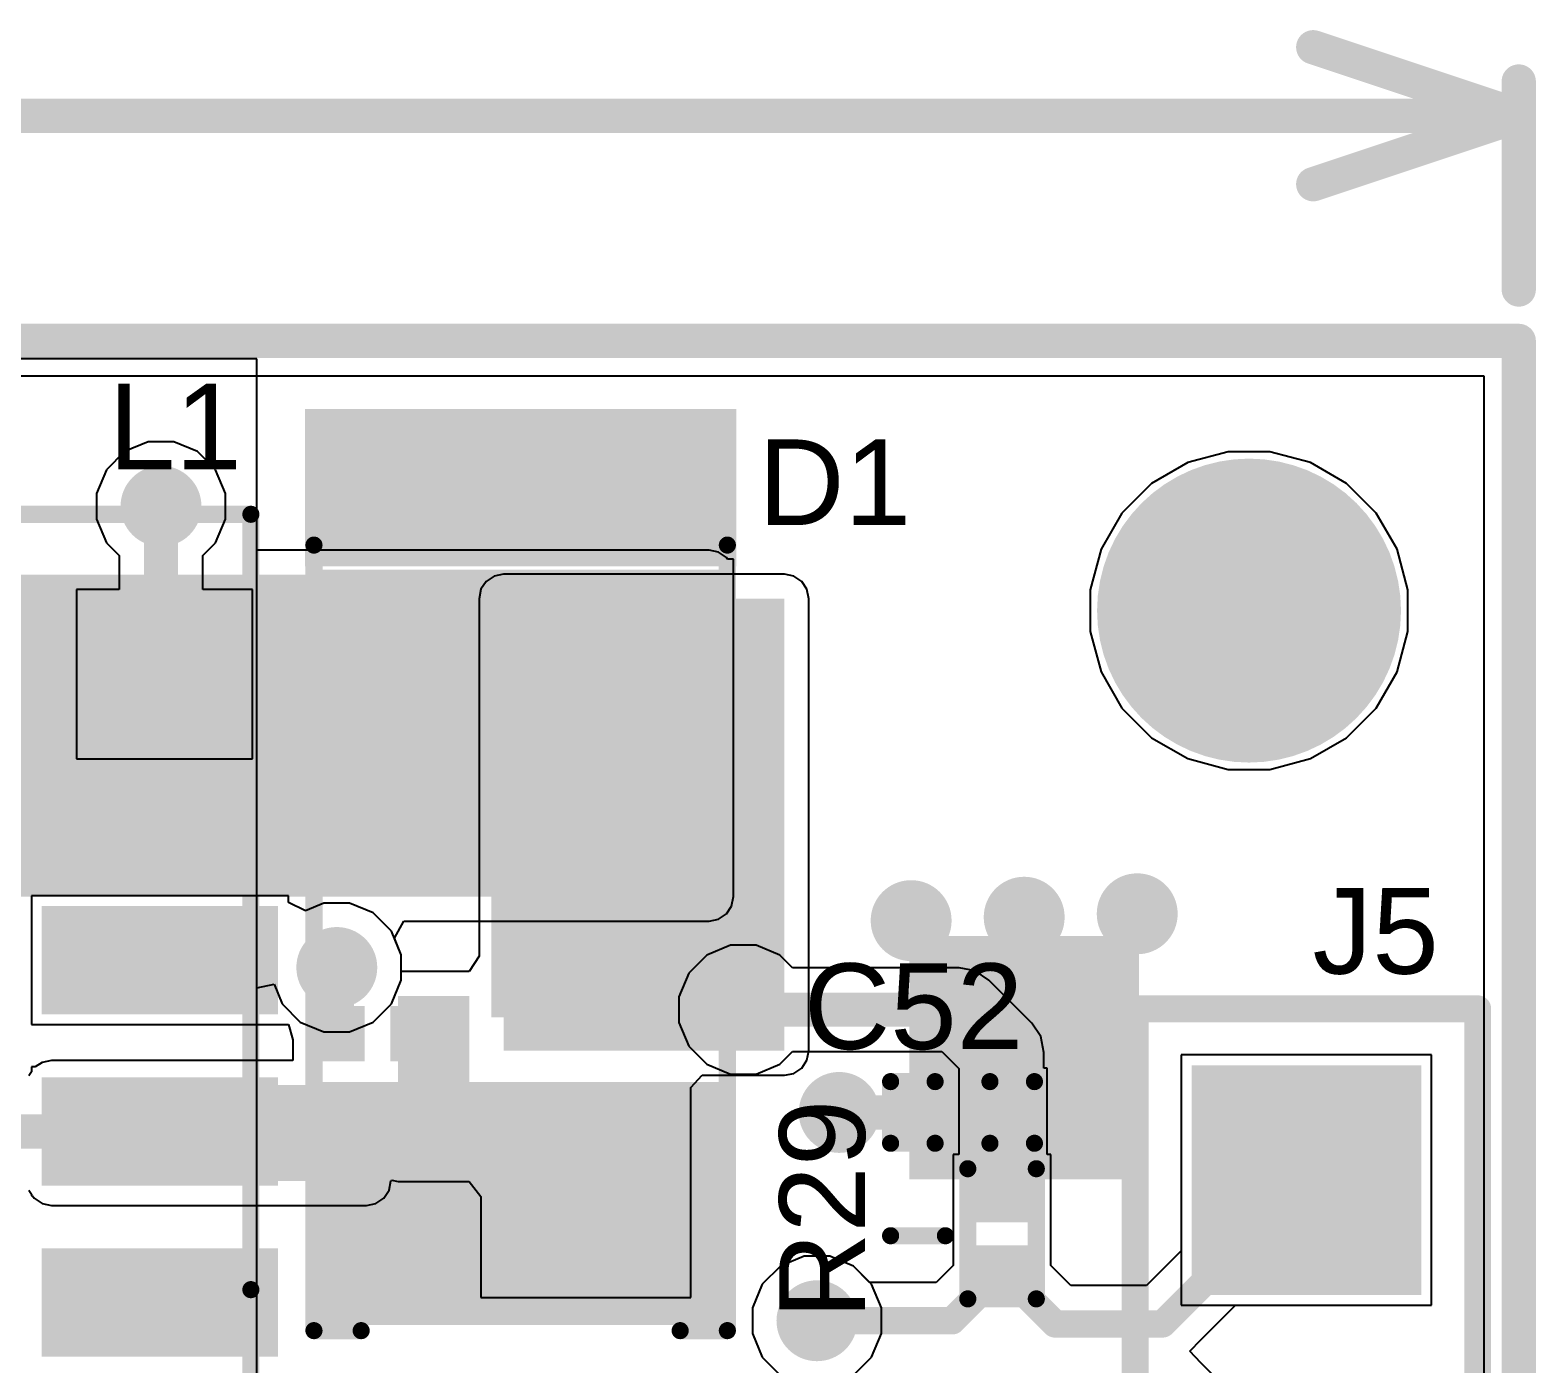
# Model space of a CAD drawing. Header units: millimetres. Extents: x -6 to 37.5, y -2.1 to 28.8.
# Drawn here: x 26.33 to 37.5, y 18.81 to 28.7 of the extents above; entities that cross this region are included whole.
import ezdxf

# ---------------------------------------------------------------- set-up
doc = ezdxf.new("R2010")
doc.units = ezdxf.units.MM
for name, color, linetype in [('BottomLayer', 5, 'Continuous'), ('BottomPaste', 16, 'Continuous'), ('BottomSolder', 6, 'Continuous'), ('Mechanical2', 216, 'Continuous'), ('MultiLayer', 9, 'Continuous'), ('PadHoleLayer', 156, 'Continuous'), ('TopLayer', 1, 'Continuous'), ('TopOverlay', 2, 'Continuous'), ('TopPaste', 8, 'Continuous'), ('TopSolder', 216, 'Continuous'), ('ViaHoleLayer', 16, 'Continuous')]:
    doc.layers.add(name, color=color, linetype=linetype)
doc.styles.add('Arial', font='', dxfattribs={"height": 0.2})
doc.styles.get('Arial').set_extended_font_data('Arial')

# ---------------------------------------------------------------- blocks, each defined once
blk = doc.blocks.new('SOD_123_B_12')
at = {"layer": 'BottomLayer'}
for points in [[(-2.0499832, -0.45001561), (-2.0499832, 0.44998513), (-1.09998256, 0.44998513), (-1.09998256, -0.45001561)], [(1.1000232, -0.45001561), (1.1000232, 0.44998513), (2.05002384, 0.44998513), (2.05002384, -0.45001561)]]:
    blk.add_hatch(color=5, dxfattribs=at).paths.add_polyline_path(points)
at = {"layer": 'BottomPaste'}
for points in [[(-2.0499832, -0.45001561), (-2.0499832, 0.44998513), (-1.09998256, 0.44998513), (-1.09998256, -0.45001561)], [(1.1000232, -0.45001561), (1.1000232, 0.44998513), (2.05002384, 0.44998513), (2.05002384, -0.45001561)]]:
    blk.add_hatch(color=16, dxfattribs=at).paths.add_polyline_path(points)
at = {"layer": 'BottomSolder'}
for points in [[(-2.1515832, -0.55161561), (-2.1515832, 0.55158513), (-0.9983825599999999, 0.55158513), (-0.9983825599999999, -0.55161561)], [(0.9984232000000001, -0.55161561), (0.9984232000000001, 0.55158513), (2.15162384, 0.55158513), (2.15162384, -0.55161561)]]:
    blk.add_hatch(color=6, dxfattribs=at).paths.add_polyline_path(points)
blk = doc.blocks.new('SOIC_8_0_154___3_90___W______B_17')
at = {"layer": 'BottomLayer'}
for points in [[(-1.9249898, 2.20498416), (-1.9249898, 1.60498536), (-3.47498924, 1.60498536), (-3.47498924, 2.20498416)], [(3.474999399999999, 2.20498416), (3.474999399999999, 1.60498536), (1.92499996, 1.60498536), (1.92499996, 2.20498416)], [(-1.9249898, 0.93498416), (-1.9249898, 0.33498536), (-3.47498924, 0.33498536), (-3.47498924, 0.93498416)], [(3.474999399999999, 0.93498416), (3.474999399999999, 0.33498536), (1.92499996, 0.33498536), (1.92499996, 0.93498416)], [(-1.9249898, -0.33501584), (-1.9249898, -0.9350146399999999), (-3.47498924, -0.9350146399999999), (-3.47498924, -0.33501584)], [(3.474999399999999, -0.33501584), (3.474999399999999, -0.9350146399999999), (1.92499996, -0.9350146399999999), (1.92499996, -0.33501584)], [(-1.9249898, -1.60501584), (-1.9249898, -2.20501464), (-3.47498924, -2.20501464), (-3.47498924, -1.60501584)], [(3.474999399999999, -1.60501584), (3.474999399999999, -2.20501464), (1.92499996, -2.20501464), (1.92499996, -1.60501584)]]:
    blk.add_hatch(color=5, dxfattribs=at).paths.add_polyline_path(points)
at = {"layer": 'BottomPaste'}
for points in [[(-1.9249898, 2.20498416), (-1.9249898, 1.60498536), (-3.47498924, 1.60498536), (-3.47498924, 2.20498416)], [(3.474999399999999, 2.20498416), (3.474999399999999, 1.60498536), (1.92499996, 1.60498536), (1.92499996, 2.20498416)], [(-1.9249898, 0.93498416), (-1.9249898, 0.33498536), (-3.47498924, 0.33498536), (-3.47498924, 0.93498416)], [(3.474999399999999, 0.93498416), (3.474999399999999, 0.33498536), (1.92499996, 0.33498536), (1.92499996, 0.93498416)], [(-1.9249898, -0.33501584), (-1.9249898, -0.9350146399999999), (-3.47498924, -0.9350146399999999), (-3.47498924, -0.33501584)], [(3.474999399999999, -0.33501584), (3.474999399999999, -0.9350146399999999), (1.92499996, -0.9350146399999999), (1.92499996, -0.33501584)], [(-1.9249898, -1.60501584), (-1.9249898, -2.20501464), (-3.47498924, -2.20501464), (-3.47498924, -1.60501584)], [(3.474999399999999, -1.60501584), (3.474999399999999, -2.20501464), (1.92499996, -2.20501464), (1.92499996, -1.60501584)]]:
    blk.add_hatch(color=16, dxfattribs=at).paths.add_polyline_path(points)
at = {"layer": 'BottomSolder'}
for points in [[(-1.8233898, 2.30658416), (-1.8233898, 1.50338536), (-3.57658924, 1.50338536), (-3.57658924, 2.30658416)], [(3.5765994, 2.30658416), (3.5765994, 1.50338536), (1.82339996, 1.50338536), (1.82339996, 2.30658416)], [(-1.8233898, 1.03658416), (-1.8233898, 0.2333853600000001), (-3.57658924, 0.2333853599999999), (-3.57658924, 1.03658416)], [(3.5765994, 1.03658416), (3.5765994, 0.2333853600000001), (1.82339996, 0.2333853599999999), (1.82339996, 1.03658416)], [(-1.8233898, -0.2334158399999999), (-1.8233898, -1.03661464), (-3.57658924, -1.03661464), (-3.57658924, -0.23341584)], [(3.5765994, -0.2334158399999999), (3.5765994, -1.03661464), (1.82339996, -1.03661464), (1.82339996, -0.23341584)], [(-1.8233898, -1.50341584), (-1.8233898, -2.30661464), (-3.57658924, -2.30661464), (-3.57658924, -1.50341584)], [(3.5765994, -1.50341584), (3.5765994, -2.30661464), (1.82339996, -2.30661464), (1.82339996, -1.50341584)]]:
    blk.add_hatch(color=6, dxfattribs=at).paths.add_polyline_path(points)
blk = doc.blocks.new('HDR1X2__22')
at = {"layer": 'BottomLayer'}
blk.add_hatch(color=5, dxfattribs=at).paths.add_polyline_path([(-0.74997945, 0.75002263), (0.7500200899999999, 0.75002263), (0.7500200899999999, -0.74997691), (-0.74997945, -0.74997691)])
h = blk.add_hatch(color=5, dxfattribs=at)
edge = h.paths.add_edge_path()
edge.add_arc((2.54002032, 2.286e-05), 0.7499985, 0, 360)
at = {"layer": 'BottomSolder'}
blk.add_hatch(color=6, dxfattribs=at).paths.add_polyline_path([(-0.85157945, 0.8516226299999999), (0.8516200899999999, 0.8516226299999999), (0.8516200899999999, -0.8515769099999999), (-0.85157945, -0.8515769099999999)])
h = blk.add_hatch(color=6, dxfattribs=at)
edge = h.paths.add_edge_path()
edge.add_arc((2.54002032, 2.286e-05), 0.8515985, 0, 360)
at = {"layer": 'MultiLayer'}
blk.add_hatch(color=9, dxfattribs=at).paths.add_polyline_path([(-0.74997945, 0.75002263), (0.7500200899999999, 0.75002263), (0.7500200899999999, -0.74997691), (-0.74997945, -0.74997691)])
h = blk.add_hatch(color=9, dxfattribs=at)
edge = h.paths.add_edge_path()
edge.add_arc((2.54002032, 2.286e-05), 0.7499985, 0, 360)
at = {"layer": 'PadHoleLayer'}
h = blk.add_hatch(color=156, dxfattribs=at)
edge = h.paths.add_edge_path()
edge.add_arc((2.032e-05, 2.286e-05), 0.4499991, 0, 360)
h = blk.add_hatch(color=156, dxfattribs=at)
edge = h.paths.add_edge_path()
edge.add_arc((2.54002032, 2.286e-05), 0.4499991, 0, 360)
at = {"layer": 'TopLayer'}
blk.add_hatch(color=1, dxfattribs=at).paths.add_polyline_path([(-0.74997945, 0.75002263), (0.7500200899999999, 0.75002263), (0.7500200899999999, -0.74997691), (-0.74997945, -0.74997691)])
h = blk.add_hatch(color=1, dxfattribs=at)
edge = h.paths.add_edge_path()
edge.add_arc((2.54002032, 2.286e-05), 0.7499985, 0, 360)
at = {"layer": 'TopSolder'}
blk.add_hatch(color=216, dxfattribs=at).paths.add_polyline_path([(-0.85157945, 0.8516226299999999), (0.8516200899999999, 0.8516226299999999), (0.8516200899999999, -0.8515769099999999), (-0.85157945, -0.8515769099999999)])
h = blk.add_hatch(color=216, dxfattribs=at)
edge = h.paths.add_edge_path()
edge.add_arc((2.54002032, 2.286e-05), 0.8515985, 0, 360)
at = {"layer": 'TopOverlay', "const_width": 0.1999996}
for points in [[(3.81002032, 1.27002286), (-1.27003048, 1.27002286)], [(-1.26997968, -1.27002794), (-1.27003048, 1.27002286)], [(3.81002032, -1.26997714), (3.81002032, 1.27002286)], [(-1.26997968, -1.27002794), (3.81002032, -1.26997714)]]:
    blk.add_lwpolyline(points, dxfattribs=at)
at = {"layer": 'TopOverlay', "const_width": 0.0999998}
for points in [[(-1.32003038, 1.27002286, 1), (-1.22003058, 1.27002286, 1)], [(-1.32003038, 1.27002286, 1), (-1.22003058, 1.27002286, 1)], [(3.76002042, 1.27002286, 1), (3.86002022, 1.27002286, 1)], [(3.76002042, 1.27002286, 1), (3.86002022, 1.27002286, 1)], [(-1.31997958, -1.27002794, 1), (-1.21997978, -1.27002794, 1)], [(-1.31997958, -1.27002794, 1), (-1.21997978, -1.27002794, 1)], [(3.76002042, -1.26997714, 1), (3.86002022, -1.26997714, 1)], [(3.76002042, -1.26997714, 1), (3.86002022, -1.26997714, 1)]]:
    blk.add_lwpolyline(points, format="xyb", close=True, dxfattribs=at)
blk = doc.blocks.new('TC33X_2_103E__B_53')
at = {"layer": 'BottomLayer'}
for points in [[(-1.60000823, 2.22498031), (-0.40000809, 2.22498031), (-0.40000809, 1.02498017), (-1.60000823, 1.02498017)], [(0.39998777, 2.22498031), (1.59998791, 2.22498031), (1.59998791, 1.02498017), (0.39998777, 1.02498017)], [(-0.80000983, -0.8750007900000001), (0.79998951, -0.8750007900000001), (0.79998951, -2.37500033), (-0.80000983, -2.37500033)]]:
    blk.add_hatch(color=5, dxfattribs=at).paths.add_polyline_path(points)
at = {"layer": 'BottomPaste'}
for points in [[(-1.60000823, 2.22498031), (-0.40000809, 2.22498031), (-0.40000809, 1.02498017), (-1.60000823, 1.02498017)], [(0.39998777, 2.22498031), (1.59998791, 2.22498031), (1.59998791, 1.02498017), (0.39998777, 1.02498017)], [(-0.80000983, -0.8750007900000001), (0.79998951, -0.8750007900000001), (0.79998951, -2.37500033), (-0.80000983, -2.37500033)]]:
    blk.add_hatch(color=16, dxfattribs=at).paths.add_polyline_path(points)
at = {"layer": 'BottomSolder'}
for points in [[(-1.70160823, 2.32658031), (-0.29840809, 2.32658031), (-0.29840809, 0.92338017), (-1.70160823, 0.92338017)], [(0.29838777, 2.32658031), (1.70158791, 2.32658031), (1.70158791, 0.92338017), (0.29838777, 0.92338017)], [(-0.90160983, -0.77340079), (0.9015895099999999, -0.77340079), (0.9015895099999999, -2.47660033), (-0.90160983, -2.47660033)]]:
    blk.add_hatch(color=6, dxfattribs=at).paths.add_polyline_path(points)
blk = doc.blocks.new('R___0201_54')
at = {"layer": 'TopLayer'}
for points in [[(-0.40998013, 0.18502249), (-0.13998067, 0.18502249), (-0.13998067, -0.18497677), (-0.40998013, -0.18497677)], [(0.13998067, 0.18502249), (0.40998013, 0.18502249), (0.40998013, -0.18497677), (0.13998067, -0.18497677)]]:
    blk.add_hatch(color=1, dxfattribs=at).paths.add_polyline_path(points)
at = {"layer": 'TopPaste'}
for points in [[(-0.40998013, 0.18502249), (-0.13998067, 0.18502249), (-0.13998067, -0.18497677), (-0.40998013, -0.18497677)], [(0.13998067, 0.18502249), (0.40998013, 0.18502249), (0.40998013, -0.18497677), (0.13998067, -0.18497677)]]:
    blk.add_hatch(color=8, dxfattribs=at).paths.add_polyline_path(points)
at = {"layer": 'TopSolder'}
for points in [[(-0.4649812899999999, 0.24002365), (-0.08497951, 0.24002365), (-0.08497951, -0.23997793), (-0.4649812899999999, -0.23997793)], [(0.08497951, 0.24002365), (0.4649812899999999, 0.24002365), (0.4649812899999999, -0.23997793), (0.08497951, -0.23997793)]]:
    blk.add_hatch(color=216, dxfattribs=at).paths.add_polyline_path(points)
at = {"layer": 'TopOverlay', "const_width": 0.127}
for points in [[(-0.4826, 0.25402286), (0.4826, 0.25402286)], [(-0.4826, 0.25402286), (-0.4826, -0.25397714)], [(0.4826, 0.25402286), (0.4826, -0.25397714)], [(-0.4826, -0.25397714), (0.4826, -0.25397714)]]:
    blk.add_lwpolyline(points, dxfattribs=at)
at = {"layer": 'TopOverlay', "const_width": 0.0635}
for points in [[(-0.51435, 0.25402286, 1), (-0.4508499999999999, 0.25402286, 1)], [(-0.51435, 0.25402286, 1), (-0.4508499999999999, 0.25402286, 1)], [(0.4508499999999999, 0.25402286, 1), (0.51435, 0.25402286, 1)], [(0.4508499999999999, 0.25402286, 1), (0.51435, 0.25402286, 1)], [(-0.51435, -0.25397714, 1), (-0.4508499999999999, -0.25397714, 1)], [(-0.51435, -0.25397714, 1), (-0.4508499999999999, -0.25397714, 1)], [(0.4508499999999999, -0.25397714, 1), (0.51435, -0.25397714, 1)], [(0.4508499999999999, -0.25397714, 1), (0.51435, -0.25397714, 1)]]:
    blk.add_lwpolyline(points, format="xyb", close=True, dxfattribs=at)
blk = doc.blocks.new('R___0201_B_57')
at = {"layer": 'BottomLayer'}
for points in [[(-0.40997505, 0.18501995), (-0.13997559, 0.18501995), (-0.13997559, -0.18497931), (-0.40997505, -0.18497931)], [(0.13998575, 0.18501995), (0.40998521, 0.18501995), (0.40998521, -0.18497931), (0.13998575, -0.18497931)]]:
    blk.add_hatch(color=5, dxfattribs=at).paths.add_polyline_path(points)
at = {"layer": 'BottomPaste'}
for points in [[(-0.40997505, 0.18501995), (-0.13997559, 0.18501995), (-0.13997559, -0.18497931), (-0.40997505, -0.18497931)], [(0.13998575, 0.18501995), (0.40998521, 0.18501995), (0.40998521, -0.18497931), (0.13998575, -0.18497931)]]:
    blk.add_hatch(color=16, dxfattribs=at).paths.add_polyline_path(points)
at = {"layer": 'BottomSolder'}
for points in [[(-0.46497621, 0.24002111), (-0.08497443, 0.24002111), (-0.08497443, -0.23998047), (-0.46497621, -0.23998047)], [(0.08498459, 0.24002111), (0.46498637, 0.24002111), (0.46498637, -0.23998047), (0.08498459, -0.23998047)]]:
    blk.add_hatch(color=6, dxfattribs=at).paths.add_polyline_path(points)
blk = doc.blocks.new('SMMS1050_470M_76')
at = {"layer": 'TopOverlay', "const_width": 0.127}
for points in [[(-5.74998342, 2.20982032), (-5.74998342, 5.000010319999999)], [(1.778e-05, 5.000010319999999), (-5.74998342, 5.000010319999999)], [(5.750018979999999, 5.000010319999999), (1.778e-05, 5.000010319999999)]]:
    blk.add_lwpolyline(points, dxfattribs=at)
at = {"layer": 'TopOverlay', "const_width": 0.0635}
for points in [[(-5.78173342, 5.000010319999999, 1), (-5.71823342, 5.000010319999999, 1)], [(-5.78173342, 5.000010319999999, 1), (-5.71823342, 5.000010319999999, 1)], [(-0.03173222, 5.000010319999999, 1), (0.03176778, 5.000010319999999, 1)], [(-0.03173222, 5.000010319999999, 1), (0.03176778, 5.000010319999999, 1)]]:
    blk.add_lwpolyline(points, format="xyb", close=True, dxfattribs=at)
blk = doc.blocks.new('SMA_DO_214AC__78')
at = {"layer": 'TopLayer'}
for points in [[(-2.69997809, 1.3999845), (-1.09997875, 1.3999845), (-1.09997875, -1.40001498), (-2.69997809, -1.40001498)], [(1.10001431, 1.3999845), (2.70001365, 1.3999845), (2.70001365, -1.40001498), (1.10001431, -1.40001498)]]:
    blk.add_hatch(color=1, dxfattribs=at).paths.add_polyline_path(points)
at = {"layer": 'TopOverlay'}
blk.add_hatch(color=2, dxfattribs=at).paths.add_polyline_path([(-3.992227219999999, -1.59991044), (-2.82524962, -1.59991044), (-2.82524962, 1.60008316), (-3.992227219999999, 1.60008316)])
at = {"layer": 'TopPaste'}
for points in [[(-2.69997809, 1.3999845), (-1.09997875, 1.3999845), (-1.09997875, -1.40001498), (-2.69997809, -1.40001498)], [(1.10001431, 1.3999845), (2.70001365, 1.3999845), (2.70001365, -1.40001498), (1.10001431, -1.40001498)]]:
    blk.add_hatch(color=8, dxfattribs=at).paths.add_polyline_path(points)
at = {"layer": 'TopSolder'}
for points in [[(-2.80157809, 1.5015845), (-0.99837875, 1.5015845), (-0.99837875, -1.50161498), (-2.80157809, -1.50161498)], [(0.9984143099999999, 1.5015845), (2.80161365, 1.5015845), (2.80161365, -1.50161498), (0.9984143099999999, -1.50161498)]]:
    blk.add_hatch(color=216, dxfattribs=at).paths.add_polyline_path(points)
at = {"layer": 'TopOverlay', "const_width": 0.127}
for points in [[(2.84230318, 1.53272236), (-2.98313602, 1.53272236)], [(2.84230318, 1.18271036), (2.84230318, 1.53272236)], [(2.84230318, -1.53270204), (2.84230318, -1.18269004)], [(2.84230318, -1.53270204), (-2.98313602, -1.53270204)]]:
    blk.add_lwpolyline(points, dxfattribs=at)
at = {"layer": 'TopOverlay', "const_width": 0.0635}
for points in [[(-3.01488602, 1.53272236, 1), (-2.95138602, 1.53272236, 1)], [(2.81055318, 1.53272236, 1), (2.87405318, 1.53272236, 1)], [(2.81055318, 1.53272236, 1), (2.87405318, 1.53272236, 1)], [(2.81055318, 1.18271036, 1), (2.87405318, 1.18271036, 1)], [(2.81055318, -1.18269004, 1), (2.87405318, -1.18269004, 1)], [(-3.01488602, -1.53270204, 1), (-2.95138602, -1.53270204, 1)], [(2.81055318, -1.53270204, 1), (2.87405318, -1.53270204, 1)], [(2.81055318, -1.53270204, 1), (2.87405318, -1.53270204, 1)]]:
    blk.add_lwpolyline(points, format="xyb", close=True, dxfattribs=at)
blk = doc.blocks.new('CAP_0201_79')
at = {"layer": 'TopLayer'}
for points in [[(-0.4499889399999999, 0.14997938), (-0.14998954, 0.14997938), (-0.14998954, -0.15002002), (-0.4499889399999999, -0.15002002)], [(0.15000986, 0.14997938), (0.45000926, 0.14997938), (0.45000926, -0.15002002), (0.15000986, -0.15002002)]]:
    blk.add_hatch(color=1, dxfattribs=at).paths.add_polyline_path(points)
at = {"layer": 'TopPaste'}
for points in [[(-0.4499889399999999, 0.14997938), (-0.14998954, 0.14997938), (-0.14998954, -0.15002002), (-0.4499889399999999, -0.15002002)], [(0.15000986, 0.14997938), (0.45000926, 0.14997938), (0.45000926, -0.15002002), (0.15000986, -0.15002002)]]:
    blk.add_hatch(color=8, dxfattribs=at).paths.add_polyline_path(points)
at = {"layer": 'TopSolder'}
for points in [[(-0.5049901, 0.20498054), (-0.09498838, 0.20498054), (-0.09498838, -0.20502118), (-0.5049901, -0.20502118)], [(0.0950087, 0.20498054), (0.50501042, 0.20498054), (0.50501042, -0.20502118), (0.0950087, -0.20502118)]]:
    blk.add_hatch(color=216, dxfattribs=at).paths.add_polyline_path(points)
at = {"layer": 'TopOverlay', "const_width": 0.127}
for points in [[(-0.53341524, -0.22862032), (-0.53341524, 0.22857968)], [(-0.53341524, 0.22857968), (-0.20321524, 0.22857968)], [(0.20318476, 0.22857968), (0.53338476, 0.22857968)], [(0.53338476, -0.22862032), (0.53338476, 0.22857968)], [(-0.53341524, -0.22862032), (-0.20321524, -0.22862032)], [(0.20318476, -0.22862032), (0.53338476, -0.22862032)]]:
    blk.add_lwpolyline(points, dxfattribs=at)
at = {"layer": 'TopOverlay', "const_width": 0.0635}
for points in [[(-0.5651652399999999, 0.22857968, 1), (-0.50166524, 0.22857968, 1)], [(-0.5651652399999999, 0.22857968, 1), (-0.50166524, 0.22857968, 1)], [(-0.23496524, 0.22857968, 1), (-0.17146524, 0.22857968, 1)], [(0.17143476, 0.22857968, 1), (0.23493476, 0.22857968, 1)], [(0.50163476, 0.22857968, 1), (0.56513476, 0.22857968, 1)], [(0.50163476, 0.22857968, 1), (0.56513476, 0.22857968, 1)], [(-0.5651652399999999, -0.22862032, 1), (-0.50166524, -0.22862032, 1)], [(-0.5651652399999999, -0.22862032, 1), (-0.50166524, -0.22862032, 1)], [(-0.23496524, -0.22862032, 1), (-0.17146524, -0.22862032, 1)], [(0.17143476, -0.22862032, 1), (0.23493476, -0.22862032, 1)], [(0.50163476, -0.22862032, 1), (0.56513476, -0.22862032, 1)], [(0.50163476, -0.22862032, 1), (0.56513476, -0.22862032, 1)]]:
    blk.add_lwpolyline(points, format="xyb", close=True, dxfattribs=at)
blk = doc.blocks.new('CAP_0201_B_81')
at = {"layer": 'BottomLayer'}
for points in [[(-0.44997878, 0.14997938), (-0.14997938, 0.14997938), (-0.14997938, -0.15002002), (-0.44997878, -0.15002002)], [(0.15002002, 0.14997938), (0.4500194199999999, 0.14997938), (0.4500194199999999, -0.15002002), (0.15002002, -0.15002002)]]:
    blk.add_hatch(color=5, dxfattribs=at).paths.add_polyline_path(points)
at = {"layer": 'BottomPaste'}
for points in [[(-0.44997878, 0.14997938), (-0.14997938, 0.14997938), (-0.14997938, -0.15002002), (-0.44997878, -0.15002002)], [(0.15002002, 0.14997938), (0.4500194199999999, 0.14997938), (0.4500194199999999, -0.15002002), (0.15002002, -0.15002002)]]:
    blk.add_hatch(color=16, dxfattribs=at).paths.add_polyline_path(points)
at = {"layer": 'BottomSolder'}
for points in [[(-0.5049799399999999, 0.20498054), (-0.09497822, 0.20498054), (-0.09497822, -0.20502118), (-0.5049799399999999, -0.20502118)], [(0.09501886, 0.20498054), (0.5050205799999999, 0.20498054), (0.5050205799999999, -0.20502118), (0.09501886, -0.20502118)]]:
    blk.add_hatch(color=6, dxfattribs=at).paths.add_polyline_path(points)

msp = doc.modelspace()

# ---------------------------------------------------------------- hatches: boundary and pattern name
at = {"layer": 'BottomLayer'}
h = msp.add_hatch(color=5, dxfattribs=at)
edge = h.paths.add_edge_path()
edge.add_arc((27.305, 25.1714), 0.2999994, 0, 360)
h = msp.add_hatch(color=5, dxfattribs=at)
edge = h.paths.add_edge_path()
edge.add_arc((35.37324396, 24.39718768), 1.00000054, 0, 360)
for points in [[(29.845, 21.1328), (31.92779999999999, 21.1328), (31.92779999999999, 24.4856), (29.845, 24.4856)], [(29.06261396, 20.34537968), (29.591, 20.34537968), (29.591, 21.5392), (29.06261396, 21.5392)], [(26.4922, 20.1676), (28.829, 20.1676), (28.829, 20.8788), (26.4922, 20.8788)]]:
    msp.add_hatch(color=5, dxfattribs=at).paths.add_polyline_path(points)
h = msp.add_hatch(color=5, dxfattribs=at)
edge = h.paths.add_edge_path()
edge.add_arc((34.544, 22.1488), 0.2999994, 0, 360)
h = msp.add_hatch(color=5, dxfattribs=at)
edge = h.paths.add_edge_path()
edge.add_arc((32.8676, 22.098), 0.2999994, 0, 360)
h = msp.add_hatch(color=5, dxfattribs=at)
edge = h.paths.add_edge_path()
edge.add_arc((33.7058, 22.1234), 0.2999994, 0, 360)
h = msp.add_hatch(color=5, dxfattribs=at)
edge = h.paths.add_edge_path()
edge.add_arc((28.60867024, 21.7504899), 0.2999994, 0, 360)
h = msp.add_hatch(color=5, dxfattribs=at)
edge = h.paths.add_edge_path()
edge.add_arc((31.623, 21.4376), 0.2999994, 0, 360)
h = msp.add_hatch(color=5, dxfattribs=at)
edge = h.paths.add_edge_path()
edge.add_arc((32.3342, 20.6756), 0.2999994, 0, 360)
h = msp.add_hatch(color=5, dxfattribs=at)
edge = h.paths.add_edge_path()
edge.add_arc((32.16903396, 19.13077708), 0.2999994, 0, 360)
at = {"layer": 'BottomSolder'}
h = msp.add_hatch(color=6, dxfattribs=at)
edge = h.paths.add_edge_path()
edge.add_arc((35.37324396, 24.39718768), 1.10160054, 0, 360)
at = {"layer": 'MultiLayer'}
h = msp.add_hatch(color=9, dxfattribs=at)
edge = h.paths.add_edge_path()
edge.add_arc((35.37324396, 24.39718768), 1.00000054, 0, 360)
at = {"layer": 'PadHoleLayer'}
h = msp.add_hatch(color=156, dxfattribs=at)
edge = h.paths.add_edge_path()
edge.add_arc((35.37324396, 24.39718768), 1.00000054, 0, 360)
at = {"layer": 'TopLayer'}
h = msp.add_hatch(color=1, dxfattribs=at)
edge = h.paths.add_edge_path()
edge.add_arc((27.305, 25.1714), 0.2999994, 0, 360)
h = msp.add_hatch(color=1, dxfattribs=at)
edge = h.paths.add_edge_path()
edge.add_arc((35.37324396, 24.39718768), 1.00000054, 0, 360)
msp.add_hatch(color=1, dxfattribs=at).paths.add_polyline_path([(21.6154, 22.2758), (31.369, 22.2758), (31.369, 24.6634), (21.6154, 24.6634)])
h = msp.add_hatch(color=1, dxfattribs=at)
edge = h.paths.add_edge_path()
edge.add_arc((34.544, 22.1488), 0.2999994, 0, 360)
h = msp.add_hatch(color=1, dxfattribs=at)
edge = h.paths.add_edge_path()
edge.add_arc((32.8676, 22.098), 0.2999994, 0, 360)
h = msp.add_hatch(color=1, dxfattribs=at)
edge = h.paths.add_edge_path()
edge.add_arc((33.7058, 22.1234), 0.2999994, 0, 360)
h = msp.add_hatch(color=1, dxfattribs=at)
edge = h.paths.add_edge_path()
edge.add_arc((28.60867024, 21.7504899), 0.2999994, 0, 360)
h = msp.add_hatch(color=1, dxfattribs=at)
edge = h.paths.add_edge_path()
edge.add_arc((31.623, 21.4376), 0.2999994, 0, 360)
h = msp.add_hatch(color=1, dxfattribs=at)
edge = h.paths.add_edge_path()
edge.add_arc((32.3342, 20.6756), 0.2999994, 0, 360)
h = msp.add_hatch(color=1, dxfattribs=at)
edge = h.paths.add_edge_path()
edge.add_arc((32.16903396, 19.13077708), 0.2999994, 0, 360)
at = {"layer": 'TopSolder'}
h = msp.add_hatch(color=216, dxfattribs=at)
edge = h.paths.add_edge_path()
edge.add_arc((35.37324396, 24.39718768), 1.10160054, 0, 360)
at = {"layer": 'ViaHoleLayer'}
h = msp.add_hatch(color=16, dxfattribs=at)
edge = h.paths.add_edge_path()
edge.add_arc((27.305, 25.1714), 0.1499997, 0, 360)
h = msp.add_hatch(color=16, dxfattribs=at)
edge = h.paths.add_edge_path()
edge.add_arc((32.8676, 22.098), 0.1499997, 0, 360)
h = msp.add_hatch(color=16, dxfattribs=at)
edge = h.paths.add_edge_path()
edge.add_arc((33.7058, 22.1234), 0.1499997, 0, 360)
h = msp.add_hatch(color=16, dxfattribs=at)
edge = h.paths.add_edge_path()
edge.add_arc((34.544, 22.1488), 0.1499997, 0, 360)
h = msp.add_hatch(color=16, dxfattribs=at)
edge = h.paths.add_edge_path()
edge.add_arc((28.60867024, 21.7504899), 0.1499997, 0, 360)
h = msp.add_hatch(color=16, dxfattribs=at)
edge = h.paths.add_edge_path()
edge.add_arc((31.623, 21.4376), 0.1499997, 0, 360)
h = msp.add_hatch(color=16, dxfattribs=at)
edge = h.paths.add_edge_path()
edge.add_arc((32.3342, 20.6756), 0.1499997, 0, 360)
h = msp.add_hatch(color=16, dxfattribs=at)
edge = h.paths.add_edge_path()
edge.add_arc((32.16903396, 19.13077708), 0.1499997, 0, 360)

# ---------------------------------------------------------------- linework, layer by layer
at = {"layer": 'BottomLayer'}
for p, q in [((18.57278226, 26.1382383), (37.11425648, 26.1382383)), ((37.11425648, 26.1382383), (37.11425648, 14.7990433)), ((27.03434776, 25.57645888), (26.89994112, 25.44205224)), ((27.20996082, 25.6491994), (27.03434776, 25.57645888)), ((27.40003918, 25.6491994), (27.20996082, 25.6491994)), ((27.57565224, 25.57645888), (27.40003918, 25.6491994)), ((27.71005888, 25.44205224), (27.57565224, 25.57645888)), ((35.21818458, 25.57498822), (34.91862968, 25.49472168)), ((35.52830334, 25.57498822), (35.21818458, 25.57498822)), ((35.82785824, 25.49472168), (35.52830334, 25.57498822)), ((34.91862968, 25.49472168), (34.6500577, 25.3396623)), ((36.09643021999999, 25.3396623), (35.82785824, 25.49472168)), ((26.89994112, 25.44205224), (26.8272006, 25.26643918)), ((27.7827994, 25.26643918), (27.71005888, 25.44205224)), ((26.8272006, 25.26643918), (26.8272006, 25.07636082)), ((27.7827994, 25.07636082), (27.7827994, 25.26643918)), ((34.6500577, 25.3396623), (34.43076934, 25.12037394)), ((36.31571858, 25.12037394), (36.09643021999999, 25.3396623)), ((26.8272006, 25.07636082), (26.89994112, 24.90074776)), ((27.71005888, 24.90074776), (27.7827994, 25.07636082)), ((34.43076934, 25.12037394), (34.27570996, 24.85180196)), ((36.47077796, 24.85180196), (36.31571858, 25.12037394)), ((26.89994112, 24.90074776), (26.99422846, 24.80646042)), ((27.61577154, 24.80646042), (27.71005888, 24.90074776)), ((26.99422846, 24.80646042), (26.99422846, 24.5545991)), ((27.61577154, 24.5545991), (27.61577154, 24.80646042)), ((34.27570996, 24.85180196), (34.19544342, 24.55224706)), ((36.5510445, 24.55224706), (36.47077796, 24.85180196)), ((29.71681382, 24.61378618), (29.67751748, 24.55497248)), ((29.77562752, 24.65308252), (29.71681382, 24.61378618)), ((29.845, 24.66688234), (29.77562752, 24.65308252)), ((31.92779999999999, 24.66688234), (29.845, 24.66688234)), ((31.99717248, 24.65308252), (31.92779999999999, 24.66688234)), ((32.05598618, 24.61378618), (31.99717248, 24.65308252)), ((32.09528252, 24.55497248), (32.05598618, 24.61378618)), ((26.99422846, 24.5545991), (26.67719328, 24.5545991)), ((26.67719328, 24.5545991), (26.67719328, 23.2990009)), ((27.98279392, 24.5545991), (27.61577154, 24.5545991)), ((27.98279392, 23.2990009), (27.98279392, 24.5545991)), ((29.67751748, 24.55497248), (29.66371766, 24.4856)), ((29.66371766, 24.4856), (29.66371766, 21.83550624)), ((32.10908233999999, 24.4856), (32.09528252, 24.55497248)), ((32.10908233999999, 21.1328), (32.10908233999999, 24.4856)), ((34.19544342, 24.55224706), (34.19544342, 24.2421283)), ((36.5510445, 24.2421283), (36.5510445, 24.55224706)), ((34.19544342, 24.2421283), (34.27570996, 23.9425734)), ((36.47077796, 23.9425734), (36.5510445, 24.2421283)), ((34.27570996, 23.9425734), (34.43076934, 23.67400142)), ((36.31571858, 23.67400142), (36.47077796, 23.9425734)), ((34.43076934, 23.67400142), (34.6500577, 23.45471306)), ((36.09643021999999, 23.45471306), (36.31571858, 23.67400142)), ((34.6500577, 23.45471306), (34.91862968, 23.29965368)), ((35.82785824, 23.29965368), (36.09643021999999, 23.45471306)), ((26.67719328, 23.2990009), (27.98279392, 23.2990009)), ((34.91862968, 23.29965368), (35.21818458, 23.21938714)), ((35.52830334, 23.21938714), (35.82785824, 23.29965368)), ((35.21818458, 23.21938714), (35.52830334, 23.21938714)), ((28.24980888, 22.28296788), (26.34420944, 22.28296788)), ((26.34420944, 22.28296788), (26.34420944, 21.32736908)), ((28.24980888, 22.23327532), (28.24980888, 22.28296788)), ((28.37681142, 22.17161682), (28.24980888, 22.23327532)), ((28.51363106, 22.2282893), (28.37681142, 22.17161682)), ((28.70370942, 22.2282893), (28.51363106, 22.2282893)), ((28.87932248, 22.15554878), (28.70370942, 22.2282893)), ((29.01372912, 22.02114214), (28.87932248, 22.15554878)), ((29.08646964, 21.84552908), (29.01372912, 22.02114214)), ((29.08646964, 21.72048234), (29.08646964, 21.84552908)), ((29.66371766, 21.83550624), (29.59099746, 21.72048234)), ((29.59099746, 21.72048234), (29.08646964, 21.72048234)), ((26.34420944, 21.32736908), (28.24980634, 21.32736908)), ((28.24980634, 21.32736908), (28.28244026, 21.21388442)), ((28.28244026, 21.21388442), (28.28244026, 21.06008234)), ((32.09528252, 21.06342752), (32.10908233999999, 21.1328)), ((26.37296732, 21.01296788), (26.34420944, 21.01296788)), ((26.34420944, 21.01296788), (26.34420944, 20.97734438)), ((26.42282752, 21.04628252), (26.37296732, 21.01296788)), ((26.4922, 21.06008234), (26.42282752, 21.04628252)), ((28.28244026, 21.06008234), (26.4922, 21.06008234)), ((31.99717248, 20.96531748), (32.05598618, 21.00461382)), ((32.05598618, 21.00461382), (32.09528252, 21.06342752)), ((36.72623846, 21.10198218), (34.87064145999999, 21.10198218)), ((34.87064145999999, 21.10198218), (34.87064145999999, 19.24638518)), ((36.72623846, 19.24638518), (36.72623846, 21.10198218)), ((26.34420944, 20.97734438), (26.32471748, 20.94817248)), ((31.23298808, 20.8597881), (31.31814666, 20.95151766)), ((31.31814666, 20.95151766), (31.92779999999999, 20.95151766)), ((31.92779999999999, 20.95151766), (31.99717248, 20.96531748)), ((31.23298808, 19.30419304), (31.23298808, 20.8597881)), ((28.99648252, 20.09822752), (29.01028234, 20.16759746)), ((29.01028234, 20.16759746), (29.01705906, 20.17316006)), ((29.01705906, 20.17316006), (29.06261396, 20.16409734)), ((29.06261396, 20.16409734), (29.59099746, 20.16409734)), ((29.59099746, 20.16409734), (29.67739048, 20.05179378)), ((26.32471748, 20.09822752), (26.34420944, 20.06905562)), ((26.34420944, 20.06905562), (26.34420944, 20.05736908)), ((26.34420944, 20.05736908), (26.3520174, 20.05736908)), ((26.3520174, 20.05736908), (26.36401382, 20.03941382)), ((26.36401382, 20.03941382), (26.42282752, 20.00011748)), ((26.42282752, 20.00011748), (26.4922, 19.98631766)), ((28.829, 19.98631766), (28.89837248, 20.00011748)), ((28.89837248, 20.00011748), (28.95718618, 20.03941382)), ((28.95718618, 20.03941382), (28.99648252, 20.09822752)), ((29.67739048, 20.05179378), (29.67739048, 19.30419304)), ((26.4922, 19.98631766), (28.829, 19.98631766)), ((32.07399478, 19.60857648), (31.89838172, 19.53583596)), ((32.26407313999999, 19.60857648), (32.07399478, 19.60857648)), ((32.4396862, 19.53583596), (32.26407313999999, 19.60857648)), ((31.89838172, 19.53583596), (31.76397508, 19.40142932)), ((32.57409284, 19.40142932), (32.4396862, 19.53583596)), ((31.76397508, 19.40142932), (31.69123456, 19.22581626)), ((32.64683336, 19.22581626), (32.57409284, 19.40142932)), ((29.67739048, 19.30419304), (31.23298808, 19.30419304)), ((31.69123456, 19.22581626), (31.69123456, 19.0357379)), ((32.64683336, 19.0357379), (32.64683336, 19.22581626)), ((34.87064145999999, 19.24638518), (36.72623846, 19.24638518)), ((31.69123456, 19.0357379), (31.76397508, 18.86012484)), ((32.57409284, 18.86012484), (32.64683336, 19.0357379)), ((31.76397508, 18.86012484), (31.88222224, 18.74187768)), ((32.45584568, 18.74187768), (32.57409284, 18.86012484))]:
    msp.add_line(p, q, dxfattribs=at)
at = {"layer": 'BottomLayer', "const_width": 0.254}
for points in [[(27.305, 23.9517936), (27.305, 25.1714)], [(27.305, 23.9517936), (27.3299936, 23.9268)], [(28.61023996, 21.72665962), (28.63407024, 21.7504899)], [(28.61023996, 21.25977968), (28.61023996, 21.72665962)], [(25.99763152, 20.53516848), (27.29700915999999, 20.53516848)]]:
    msp.add_lwpolyline(points, dxfattribs=at)
at = {"layer": 'BottomLayer', "const_width": 0.127}
for points in [[(27.2415, 25.1714, 1), (27.3685, 25.1714, 1)], [(27.2415, 23.9517936, 1), (27.3685, 23.9517936, 1)], [(27.2415, 23.9517936, 1), (27.3685, 23.9517936, 1)], [(27.2664936, 23.9268, 1), (27.3934936, 23.9268, 1)], [(28.54673996, 21.72665962, 1), (28.67373996, 21.72665962, 1)], [(28.54673996, 21.72665962, 1), (28.67373996, 21.72665962, 1)], [(28.57057024, 21.7504899, 1), (28.69757024, 21.7504899, 1)], [(28.54673996, 21.25977968, 1), (28.67373996, 21.25977968, 1)], [(27.23350916, 20.53516848, 1), (27.36050916, 20.53516848, 1)]]:
    msp.add_lwpolyline(points, format="xyb", close=True, dxfattribs=at)
at = {"layer": 'Mechanical2', "const_width": 0.254}
for points in [[(35.84923996, 28.575), (37.37323996, 28.067)], [(37.37323996, 26.77818368), (37.37323996, 28.321)], [(24.5423944, 28.067), (37.37323996, 28.067)], [(35.84923996, 27.559), (37.37323996, 28.067)], [(-2.00001124, 26.39718368), (37.37323996, 26.39718368)], [(37.37323996, -2.00001632), (37.37323996, 26.39718368)]]:
    msp.add_lwpolyline(points, dxfattribs=at)
at = {"layer": 'Mechanical2'}
for points, const_width in [([(35.78573996, 28.575, 1), (35.91273996, 28.575, 1)], 0.127), ([(37.30973996, 28.321, 1), (37.43673996, 28.321, 1)], 0.127), ([(37.30973996, 28.067, 1), (37.43673996, 28.067, 1)], 0.127), ([(37.30973996, 28.067, 1), (37.43673996, 28.067, 1)], 0.127), ([(37.30973996, 28.067, 1), (37.43673996, 28.067, 1)], 0.127), ([(35.78573996, 27.559, 1), (35.91273996, 27.559, 1)], 0.127), ([(37.30973996, 26.77818368, 1), (37.43673996, 26.77818368, 1)], 0.127), ([(37.30973996, 26.39718368, 1), (37.43673996, 26.39718368, 1)], 0.127), ([(37.30973996, 26.39718368, 1), (37.43673996, 26.39718368, 1)], 0.127), ([(36.3732191, 24.39720292, 1), (34.37321802, 24.39720292, 1)], 0.254), ([(34.30971802, 24.39720292, 1), (34.43671802, 24.39720292, 1)], 0.127), ([(36.3097191, 24.39720292, 1), (36.4367191, 24.39720292, 1)], 0.127)]:
    msp.add_lwpolyline(points, format="xyb", close=True, dxfattribs=dict(at, const_width=const_width))
at = {"layer": 'TopLayer'}
for p, q in [((28.0162, 26.2636), (17.8562, 26.2636)), ((28.0162, 12.5476), (28.0162, 26.2636)), ((28.0162, 24.84468234), (28.0162, 26.1382383)), ((28.0162, 26.1382383), (37.11425648, 26.1382383)), ((37.11425648, 26.1382383), (37.11425648, 15.04028234)), ((35.21818458, 25.57498822), (34.91862968, 25.49472168)), ((35.52830334, 25.57498822), (35.21818458, 25.57498822)), ((35.82785824, 25.49472168), (35.52830334, 25.57498822)), ((34.91862968, 25.49472168), (34.6500577, 25.3396623)), ((36.09643021999999, 25.3396623), (35.82785824, 25.49472168)), ((34.6500577, 25.3396623), (34.43076934, 25.12037394)), ((36.31571858, 25.12037394), (36.09643021999999, 25.3396623)), ((34.43076934, 25.12037394), (34.27570996, 24.85180196)), ((36.47077796, 24.85180196), (36.31571858, 25.12037394)), ((31.369, 24.84468234), (28.0162, 24.84468234)), ((31.43837248, 24.83088252), (31.369, 24.84468234)), ((31.49718618, 24.79158618), (31.43837248, 24.83088252)), ((31.50654608, 24.77757808), (31.49718618, 24.79158618)), ((34.27570996, 24.85180196), (34.19544342, 24.55224706)), ((36.5510445, 24.55224706), (36.47077796, 24.85180196)), ((31.5497845, 24.77757808), (31.50654608, 24.77757808)), ((31.5497845, 24.6659019), (31.5497845, 24.77757808)), ((31.55028234, 24.6634), (31.5497845, 24.6659019)), ((31.55028234, 22.2758), (31.55028234, 24.6634)), ((34.19544342, 24.55224706), (34.19544342, 24.2421283)), ((36.5510445, 24.2421283), (36.5510445, 24.55224706)), ((34.19544342, 24.2421283), (34.27570996, 23.9425734)), ((36.47077796, 23.9425734), (36.5510445, 24.2421283)), ((34.27570996, 23.9425734), (34.43076934, 23.67400142)), ((36.31571858, 23.67400142), (36.47077796, 23.9425734)), ((34.43076934, 23.67400142), (34.6500577, 23.45471306)), ((36.09643021999999, 23.45471306), (36.31571858, 23.67400142)), ((34.6500577, 23.45471306), (34.91862968, 23.29965368)), ((35.82785824, 23.29965368), (36.09643021999999, 23.45471306)), ((34.91862968, 23.29965368), (35.21818458, 23.21938714)), ((35.52830334, 23.21938714), (35.82785824, 23.29965368)), ((35.21818458, 23.21938714), (35.52830334, 23.21938714)), ((31.53648252, 22.20642752), (31.55028234, 22.2758)), ((31.369, 22.09451766), (31.43837248, 22.10831748)), ((31.43837248, 22.10831748), (31.49718618, 22.14761382)), ((31.49718618, 22.14761382), (31.53648252, 22.20642752)), ((29.03594142, 21.96751512), (29.10628926, 22.09451766)), ((29.10628926, 22.09451766), (31.369, 22.09451766)), ((29.08646964, 21.84552908), (29.03594142, 21.96751512)), ((31.52796082, 21.9153994), (31.35234776, 21.84265888)), ((31.71803918, 21.9153994), (31.52796082, 21.9153994)), ((31.89365224, 21.84265888), (31.71803918, 21.9153994)), ((29.08646964, 21.65545072), (29.08646964, 21.84552908)), ((31.35234776, 21.84265888), (31.21794112, 21.70825224)), ((31.98793958, 21.74837154), (31.89365224, 21.84265888)), ((31.21794112, 21.70825224), (31.1452006, 21.53263918)), ((33.2232, 21.74837154), (31.98793958, 21.74837154)), ((33.34212788, 21.72471652), (33.2232, 21.74837154)), ((33.4429481, 21.6573481), (33.34212788, 21.72471652)), ((28.0162, 21.60042162), (28.1432, 21.62568446)), ((28.0162, 17.86694928), (28.0162, 21.60042162)), ((28.1432, 21.62568446), (28.20361136, 21.47983766)), ((29.01372912, 21.47983766), (29.08646964, 21.65545072)), ((33.76144885999999, 21.33884734), (33.4429481, 21.6573481)), ((28.20361136, 21.47983766), (28.338018, 21.34543102)), ((28.87932248, 21.34543102), (29.01372912, 21.47983766)), ((31.1452006, 21.53263918), (31.1452006, 21.34256082)), ((28.338018, 21.34543102), (28.51363106, 21.2726905)), ((28.70370942, 21.2726905), (28.87932248, 21.34543102)), ((31.1452006, 21.34256082), (31.21794112, 21.16694776)), ((33.82881728, 21.23802712), (33.76144885999999, 21.33884734)), ((28.51363106, 21.2726905), (28.70370942, 21.2726905)), ((33.8524723, 21.11909924), (33.82881728, 21.23802712)), ((31.21794112, 21.16694776), (31.35234776, 21.03254112)), ((31.89365224, 21.03254112), (31.98793958, 21.12682846)), ((31.98793958, 21.12682846), (33.09447534, 21.12682846)), ((33.09447534, 21.12682846), (33.22080986, 21.00049394)), ((33.8524723, 21.00337938), (33.8524723, 21.11909924)), ((31.35234776, 21.03254112), (31.52796082, 20.9598006)), ((31.71803918, 20.9598006), (31.89365224, 21.03254112)), ((33.22080986, 21.00049394), (33.22080986, 20.36333494)), ((33.87640926, 21.00337938), (33.8524723, 21.00337938)), ((33.87640926, 20.36333494), (33.87640926, 21.00337938)), ((36.72623846, 21.10198218), (34.87064145999999, 21.10198218)), ((34.87064145999999, 21.10198218), (34.87064145999999, 19.64925966)), ((36.72623846, 19.24638518), (36.72623846, 21.10198218)), ((31.52796082, 20.9598006), (31.71803918, 20.9598006)), ((33.22080986, 20.36333494), (33.1789024, 20.36333494)), ((33.1789024, 20.36333494), (33.1789024, 19.54064926)), ((33.90449912, 20.36333494), (33.87640926, 20.36333494)), ((33.90449912, 19.5406518), (33.90449912, 20.36333494)), ((32.07399478, 19.60857648), (31.89838172, 19.53583596)), ((32.26407313999999, 19.60857648), (32.07399478, 19.60857648)), ((32.4396862, 19.53583596), (32.26407313999999, 19.60857648)), ((33.1789024, 19.54064926), (33.05390138, 19.41565078)), ((34.052891, 19.39225738), (33.90449912, 19.5406518)), ((34.87064145999999, 19.64925966), (34.61363918, 19.39225738)), ((31.89838172, 19.53583596), (31.76397508, 19.40142932)), ((32.55987138, 19.41565078), (32.4396862, 19.53583596)), ((31.76397508, 19.40142932), (31.69123456, 19.22581626)), ((33.05390138, 19.41565078), (32.55987138, 19.41565078)), ((34.61363918, 19.39225738), (34.052891, 19.39225738)), ((31.69123456, 19.22581626), (31.69123456, 19.0357379)), ((35.01625712, 18.98912636), (35.27351594, 19.24638518)), ((35.27351594, 19.24638518), (36.72623846, 19.24638518)), ((31.69123456, 19.0357379), (31.76397508, 18.86012484)), ((34.93477137999999, 18.90418368), (35.01625712, 18.98912636)), ((35.01625712, 18.819241), (34.93477137999999, 18.90418368)), ((31.76397508, 18.86012484), (31.88222224, 18.74187768)), ((35.3746562, 18.46084192), (35.01625712, 18.819241))]:
    msp.add_line(p, q, dxfattribs=at)
for points, const_width in [([(23.28304716, 23.79977968), (29.97198476, 23.79977968)], 0.635), ([(31.623, 21.4376), (33.2232, 21.4376)], 0.254), ([(33.2232, 21.4376), (33.54170076, 21.11909924)], 0.254), ([(33.54170076, 20.05053648), (33.54170076, 21.11909924)], 0.254), ([(32.33422032, 20.67557968), (32.94861075999999, 20.67557968)], 0.254), ([(32.3342, 20.6756), (32.33422032, 20.67557968)], 0.1524), ([(34.73163996, 19.10738368), (35.79843996, 20.17418368)], 0.2032), ([(33.17190215999999, 19.13077708), (33.54170076, 19.50057568)], 0.2032), ([(33.54170076, 19.50057568), (33.93489276, 19.10738368)], 0.2032), ([(32.16903396, 19.13077708), (33.17190215999999, 19.13077708)], 0.2032), ([(33.93489276, 19.10738368), (34.73163996, 19.10738368)], 0.2032)]:
    msp.add_lwpolyline(points, dxfattribs=dict(at, const_width=const_width))
for points, const_width in [([(29.81323476, 23.79977968, 1), (30.13073476, 23.79977968, 1)], 0.3175), ([(31.5595, 21.4376, 1), (31.6865, 21.4376, 1)], 0.127), ([(33.1597, 21.4376, 1), (33.2867, 21.4376, 1)], 0.127), ([(33.1597, 21.4376, 1), (33.2867, 21.4376, 1)], 0.127), ([(33.47820076, 21.11909924, 1), (33.60520076, 21.11909924, 1)], 0.127), ([(33.47820076, 21.11909924, 1), (33.60520076, 21.11909924, 1)], 0.127), ([(32.27072032, 20.67557968, 1), (32.39772032, 20.67557968, 1)], 0.127), ([(32.88511076, 20.67557968, 1), (33.01211076, 20.67557968, 1)], 0.127), ([(32.2961, 20.6756, 1), (32.3723, 20.6756, 1)], 0.0762), ([(32.29612032, 20.67557968, 1), (32.37232032, 20.67557968, 1)], 0.0762), ([(35.74763995999999, 20.17418368, 1), (35.84923996, 20.17418368, 1)], 0.1016), ([(33.47820076, 20.05053648, 1), (33.60520076, 20.05053648, 1)], 0.127), ([(33.49090076, 19.50057568, 1), (33.59250075999999, 19.50057568, 1)], 0.1016), ([(33.49090076, 19.50057568, 1), (33.59250075999999, 19.50057568, 1)], 0.1016), ([(32.11823396, 19.13077708, 1), (32.21983396, 19.13077708, 1)], 0.1016), ([(33.12110216, 19.13077708, 1), (33.22270216, 19.13077708, 1)], 0.1016), ([(33.12110216, 19.13077708, 1), (33.22270216, 19.13077708, 1)], 0.1016), ([(33.88409276, 19.10738368, 1), (33.98569276, 19.10738368, 1)], 0.1016), ([(33.88409276, 19.10738368, 1), (33.98569276, 19.10738368, 1)], 0.1016), ([(34.68083995999999, 19.10738368, 1), (34.78243996, 19.10738368, 1)], 0.1016), ([(34.68083995999999, 19.10738368, 1), (34.78243996, 19.10738368, 1)], 0.1016)]:
    msp.add_lwpolyline(points, format="xyb", close=True, dxfattribs=dict(at, const_width=const_width))
at = {"layer": 'TopOverlay', "const_width": 0.127}
msp.add_lwpolyline([(32.7152, 19.7612), (33.1216, 19.7612)], dxfattribs=at)
at = {"layer": 'TopOverlay', "const_width": 0.0635}
for points in [[(32.68345, 19.7612, 1), (32.74695, 19.7612, 1)], [(33.08985, 19.7612, 1), (33.15335, 19.7612, 1)]]:
    msp.add_lwpolyline(points, format="xyb", close=True, dxfattribs=at)

# ---------------------------------------------------------------- block references
for name, p, rotation in [('SMMS1050_470M_76', (22.97141964, 19.36140146), 270), ('SMA_DO_214AC__78', (29.972, 21.89980126), 270), ('TC33X_2_103E__B_53', (32.08016952, 21.082), 90), ('SOIC_8_0_154___3_90___W______B_17', (24.59701964, 19.90015324), 180), ('HDR1X2__22', (35.7984171, 20.174204), 270), ('R___0201_B_57', (28.96101904, 20.5994), 180), ('R___0201_54', (33.54172362, 19.77555608), 90)]:
    msp.add_blockref(name, p, dxfattribs=dict(rotation=rotation))
for name, p in [('SOD_123_B_12', (28.90497648, 23.92681524)), ('CAP_0201_B_81', (28.91021904, 21.2598)), ('CAP_0201_79', (33.2486, 20.6756))]:
    msp.add_blockref(name, p)

# ---------------------------------------------------------------- texts
at = {"layer": 'TopOverlay', "style": 'Arial'}
for s, p in [('L1', (26.91702516, 25.4448056)), ('D1', (31.73320552, 25.03180414)), ('J5', (35.84380436, 21.70440414)), ('C52', (32.0720085, 21.14560414))]:
    msp.add_text(s, height=0.635, dxfattribs=at).set_placement(p)
msp.add_text('R29', height=0.635, rotation=90, dxfattribs=at).set_placement((32.52459586, 19.1434085))

doc.saveas('drawing.dxf')
